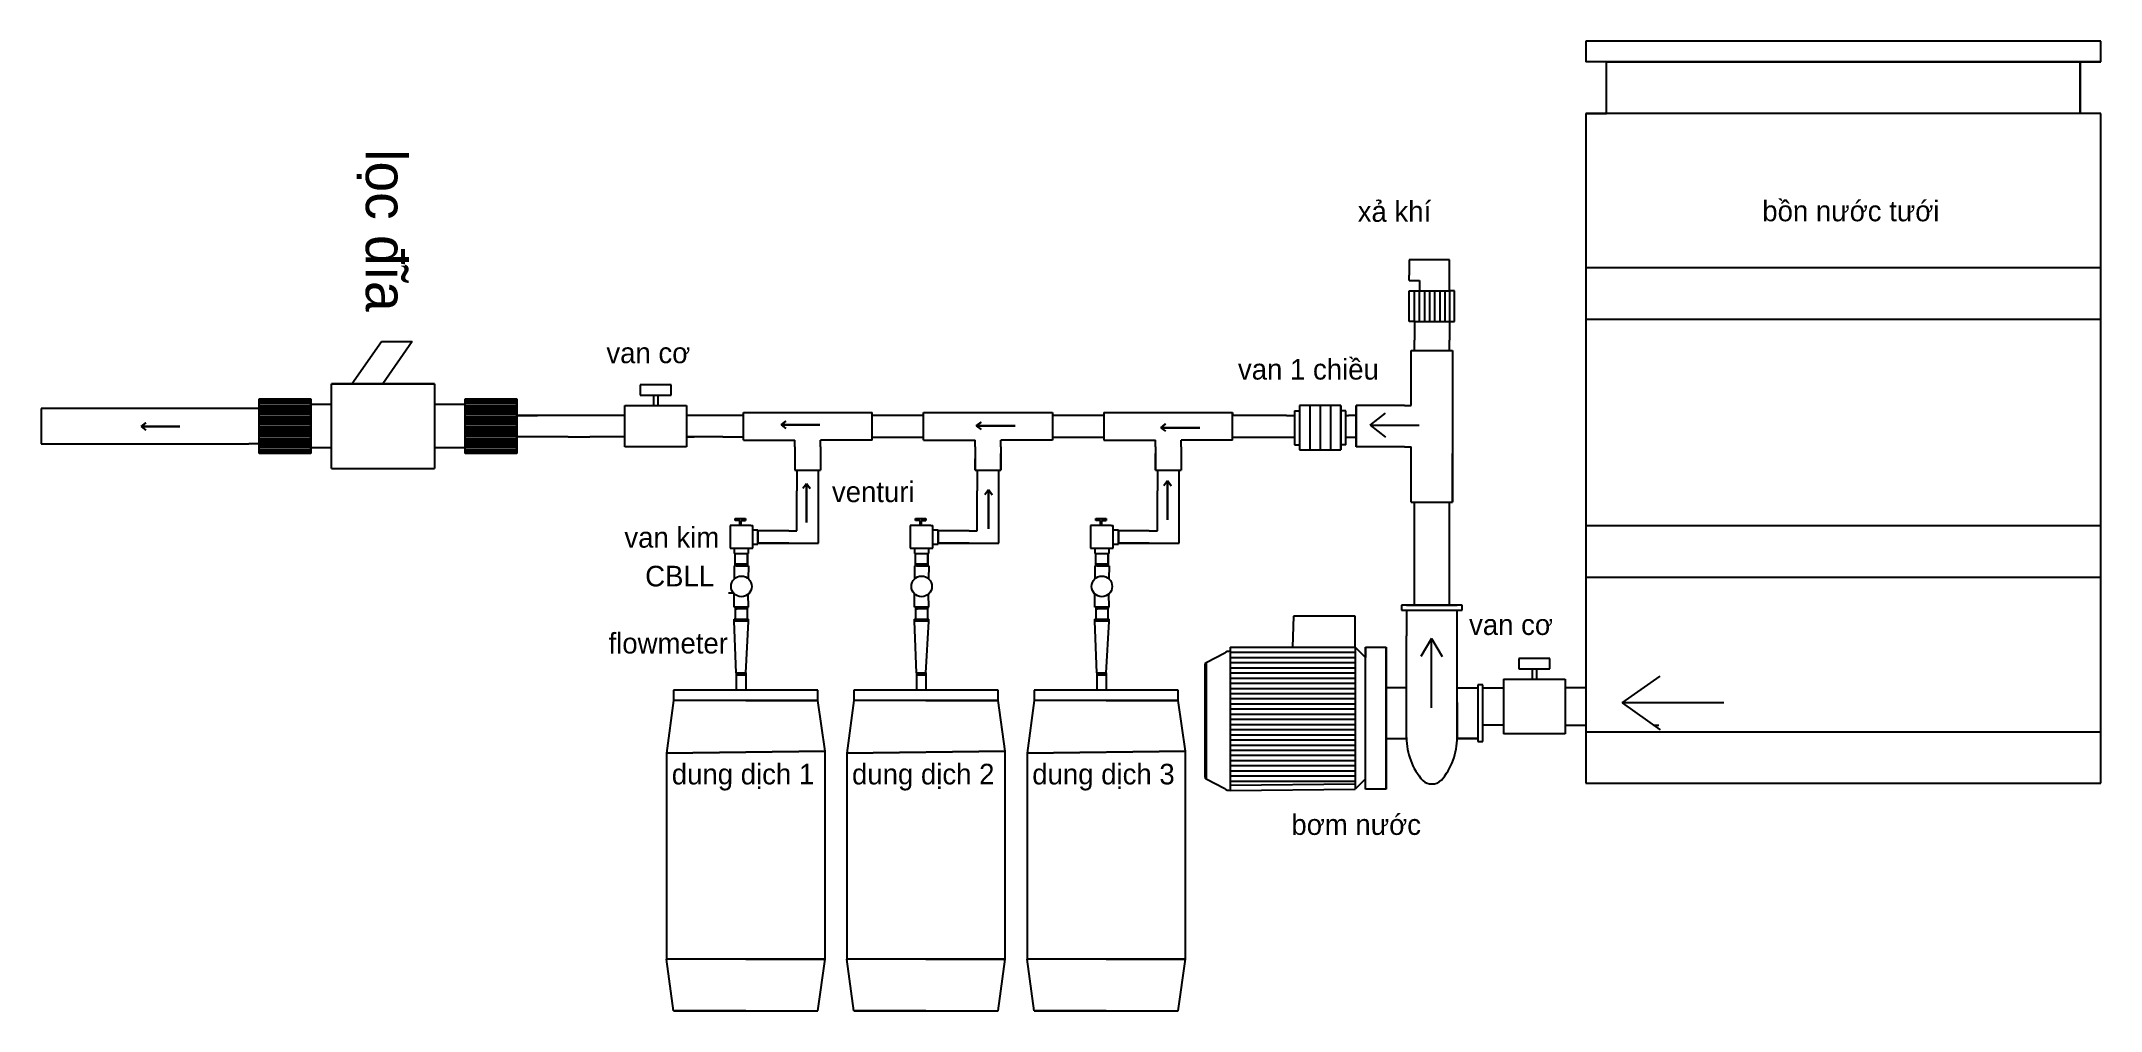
# Model space of a CAD drawing. Extents: x 12 to 212, y 16 to 110.
import ezdxf

# ---------------------------------------------------------------- set-up
doc = ezdxf.new("R2010")
doc.units = 0
doc.layers.add('Default', color=7, linetype='Continuous')

msp = doc.modelspace()

# ---------------------------------------------------------------- linework, layer by layer
at = {"layer": 'Default'}
for p, q in [((211.78, 109.64), (161.78, 109.64)), ((161.78, 109.64), (161.78, 107.64)), ((211.78, 107.64), (211.78, 109.64)), ((211.78, 107.64), (161.78, 107.64)), ((163.78, 102.64), (163.78, 107.64)), ((163.78, 107.64), (211.78, 107.64)), ((211.78, 107.64), (209.78, 107.64)), ((209.78, 107.64), (209.78, 102.64)), ((209.78, 102.64), (209.78, 107.64)), ((209.78, 107.64), (211.78, 107.64)), ((161.78, 102.64), (161.78, 37.64)), ((211.78, 102.64), (161.78, 102.64)), ((161.78, 102.64), (163.78, 102.64)), ((211.78, 37.64), (211.78, 102.64)), ((145.13, 88.43), (144.63, 88.43)), ((144.63, 88.43), (144.63, 86.93)), ((148.53, 88.43), (145.13, 88.43)), ((146.13, 88.43), (145.13, 88.43)), ((148.53, 85.43), (148.53, 88.43)), ((144.63, 86.43), (144.63, 86.93)), ((144.63, 86.43), (145.13, 86.43)), ((145.13, 86.43), (145.63, 86.43)), ((145.63, 86.43), (145.63, 85.43)), ((211.78, 87.64), (161.78, 87.64)), ((144.63, 82.43), (144.63, 85.43)), ((144.63, 85.43), (145.13, 85.43)), ((145.13, 85.43), (145.63, 85.43)), ((145.13, 82.43), (145.13, 85.43)), ((145.63, 82.43), (145.63, 85.43)), ((145.63, 85.43), (148.53, 85.43)), ((146.13, 82.43), (146.13, 85.43)), ((146.63, 82.43), (146.63, 85.43)), ((147.13, 82.43), (147.13, 85.43)), ((147.63, 82.43), (147.63, 85.43)), ((148.13, 82.43), (148.13, 85.43)), ((149.03, 85.43), (148.53, 85.43)), ((148.53, 85.43), (148.53, 82.43)), ((149.03, 82.43), (149.03, 85.43)), ((145.13, 82.43), (144.63, 82.43)), ((145.13, 82.43), (145.13, 80.63)), ((145.13, 82.43), (148.53, 82.43)), ((148.53, 82.43), (148.53, 80.63)), ((148.53, 82.43), (149.03, 82.43)), ((211.78, 82.64), (161.78, 82.64)), ((41.98, 76.39), (44.84, 80.49)), ((44.84, 80.49), (47.84, 80.49)), ((47.84, 80.49), (44.98, 76.39)), ((145.13, 79.63), (145.13, 80.63)), ((148.53, 79.63), (148.53, 80.63)), ((144.83, 74.93), (144.83, 79.63)), ((144.83, 79.63), (148.83, 79.63)), ((148.83, 79.63), (148.83, 74.93)), ((148.83, 79.63), (148.83, 64.93)), ((49.98, 76.39), (39.98, 76.39)), ((39.98, 74.39), (39.98, 76.39)), ((39.98, 76.39), (49.98, 76.39)), ((49.98, 76.39), (47.98, 76.39)), ((49.98, 76.39), (49.98, 70.19)), ((72.97, 76.29), (69.97, 76.29)), ((69.97, 76.29), (69.97, 75.29)), ((72.97, 75.29), (72.97, 76.29)), ((31.81, 73.99), (11.81, 73.99)), ((11.81, 73.99), (11.81, 70.59)), ((32.98, 73.99), (31.81, 73.99)), ((32.98, 69.64), (32.98, 74.94)), ((32.98, 74.94), (35.98, 74.94)), ((32.98, 74.94), (34.59, 74.94)), ((37.98, 74.74), (32.98, 74.74)), ((32.98, 69.82), (32.98, 74.74)), ((32.98, 74.74), (34.59, 74.74)), ((32.98, 74.54), (34.59, 74.54)), ((34.98, 74.44), (32.98, 74.44)), ((34.98, 74.24), (32.98, 74.24)), ((34.98, 74.04), (32.98, 74.04)), ((34.1, 74.94), (35.71, 74.94)), ((34.1, 74.74), (35.71, 74.74)), ((34.1, 74.54), (35.71, 74.54)), ((36.1, 74.44), (34.1, 74.44)), ((36.1, 74.24), (34.1, 74.24)), ((36.1, 74.04), (34.1, 74.04)), ((35.71, 74.94), (36.1, 74.94)), ((35.71, 74.94), (36.1, 74.94)), ((35.71, 74.74), (36.1, 74.74)), ((35.71, 74.54), (36.1, 74.54)), ((35.98, 74.94), (37.59, 74.94)), ((35.98, 74.74), (37.59, 74.74)), ((35.98, 74.54), (37.59, 74.54)), ((37.98, 74.44), (35.98, 74.44)), ((37.98, 74.24), (35.98, 74.24)), ((37.98, 74.04), (35.98, 74.04)), ((37.59, 74.94), (37.98, 74.94)), ((37.59, 74.94), (37.98, 74.94)), ((37.59, 74.74), (37.98, 74.74)), ((37.59, 74.54), (37.98, 74.54)), ((37.98, 74.94), (37.98, 69.84)), ((37.98, 70.19), (37.98, 74.74)), ((39.98, 74.39), (37.98, 74.39)), ((39.98, 70.19), (39.98, 74.39)), ((52.98, 74.39), (49.98, 74.39)), ((52.98, 69.64), (52.98, 74.94)), ((52.98, 74.94), (55.98, 74.94)), ((52.98, 74.94), (54.59, 74.94)), ((52.98, 74.74), (54.59, 74.74)), ((57.98, 74.73), (52.98, 74.73)), ((52.98, 74.54), (54.59, 74.54)), ((54.98, 74.44), (52.98, 74.44)), ((54.98, 74.24), (52.98, 74.24)), ((54.98, 74.04), (52.98, 74.04)), ((54.1, 74.94), (55.71, 74.94)), ((54.1, 74.74), (55.71, 74.74)), ((54.1, 74.54), (55.71, 74.54)), ((56.1, 74.44), (54.1, 74.44)), ((56.1, 74.24), (54.1, 74.24)), ((56.1, 74.04), (54.1, 74.04)), ((55.71, 74.94), (56.1, 74.94)), ((55.71, 74.94), (56.1, 74.94)), ((55.71, 74.74), (56.1, 74.74)), ((55.71, 74.54), (56.1, 74.54)), ((55.98, 74.94), (57.59, 74.94)), ((55.98, 74.74), (57.59, 74.74)), ((55.98, 74.54), (57.59, 74.54)), ((57.98, 74.44), (55.98, 74.44)), ((57.98, 74.24), (55.98, 74.24)), ((57.98, 74.04), (55.98, 74.04)), ((57.59, 74.94), (57.98, 74.94)), ((57.59, 74.94), (57.98, 74.94)), ((57.59, 74.74), (57.98, 74.74)), ((57.59, 74.54), (57.98, 74.54)), ((57.98, 74.94), (57.98, 69.84)), ((57.98, 69.64), (57.98, 74.94)), ((57.98, 74.94), (57.98, 72.29)), ((57.98, 74.94), (57.98, 72.29)), ((57.98, 74.74), (57.98, 69.84)), ((57.98, 74.74), (57.98, 69.84)), ((68.47, 70.29), (68.47, 74.29)), ((68.47, 74.09), (68.47, 74.29)), ((68.47, 74.29), (71.27, 74.29)), ((68.47, 74.29), (71.27, 74.29)), ((69.97, 75.29), (71.47, 75.29)), ((71.27, 75.29), (71.27, 74.29)), ((71.27, 74.29), (71.8, 74.29)), ((71.27, 74.29), (71.8, 74.29)), ((71.47, 75.29), (72.47, 75.29)), ((71.47, 75.29), (71.67, 75.29)), ((71.67, 75.29), (71.67, 74.29)), ((71.67, 74.29), (74.47, 74.29)), ((71.67, 74.29), (74.47, 74.29)), ((72.47, 75.29), (72.97, 75.29)), ((74.47, 74.29), (74.47, 70.29)), ((74.47, 74.29), (74.47, 74.09)), ((74.47, 74.29), (74.47, 74.09)), ((133.98, 74.28), (133.98, 69.98)), ((137.98, 74.28), (133.98, 74.28)), ((133.98, 74.28), (133.98, 69.98)), ((134.98, 74.28), (134.98, 69.98)), ((135.98, 74.28), (135.98, 69.98)), ((136.98, 74.28), (136.98, 69.98)), ((137.98, 69.98), (137.98, 74.28)), ((137.98, 69.98), (137.98, 74.28)), ((137.98, 74.28), (137.98, 69.98)), ((137.98, 69.98), (137.98, 74.28)), ((144.18, 74.28), (139.48, 74.28)), ((139.48, 74.28), (139.48, 70.28)), ((139.48, 70.28), (139.48, 74.28)), ((144.18, 74.28), (144.83, 74.28)), ((144.83, 74.28), (144.83, 74.93)), ((21.52, 72.26), (21.98, 72.62)), ((21.98, 72.62), (21.52, 72.26)), ((21.52, 72.26), (25.28, 72.26)), ((25.28, 72.26), (21.52, 72.26)), ((21.52, 72.26), (21.98, 71.91)), ((34.98, 73.84), (32.98, 73.84)), ((34.98, 73.64), (32.98, 73.64)), ((34.98, 73.44), (32.98, 73.44)), ((34.98, 73.24), (32.98, 73.24)), ((34.98, 73.04), (32.98, 73.04)), ((34.98, 72.84), (32.98, 72.84)), ((34.98, 72.64), (32.98, 72.64)), ((34.98, 72.44), (32.98, 72.44)), ((34.98, 72.24), (32.98, 72.24)), ((34.98, 72.04), (32.98, 72.04)), ((36.1, 73.84), (34.1, 73.84)), ((36.1, 73.64), (34.1, 73.64)), ((36.1, 73.44), (34.1, 73.44)), ((36.1, 73.24), (34.1, 73.24)), ((36.1, 73.04), (34.1, 73.04)), ((36.1, 72.84), (34.1, 72.84)), ((36.1, 72.64), (34.1, 72.64)), ((36.1, 72.44), (34.1, 72.44)), ((36.1, 72.24), (34.1, 72.24)), ((36.1, 72.04), (34.1, 72.04)), ((37.98, 73.84), (35.98, 73.84)), ((37.98, 73.64), (35.98, 73.64)), ((37.98, 73.44), (35.98, 73.44)), ((37.98, 73.24), (35.98, 73.24)), ((37.98, 73.04), (35.98, 73.04)), ((37.98, 72.84), (35.98, 72.84)), ((37.98, 72.64), (35.98, 72.64)), ((37.98, 72.44), (35.98, 72.44)), ((37.98, 72.24), (35.98, 72.24)), ((37.98, 72.04), (35.98, 72.04)), ((54.98, 73.84), (52.98, 73.84)), ((54.98, 73.64), (52.98, 73.64)), ((54.98, 73.44), (52.98, 73.44)), ((54.98, 73.24), (52.98, 73.24)), ((54.98, 73.04), (52.98, 73.04)), ((54.98, 72.84), (52.98, 72.84)), ((54.98, 72.64), (52.98, 72.64)), ((54.98, 72.44), (52.98, 72.44)), ((54.98, 72.24), (52.98, 72.24)), ((54.98, 72.04), (52.98, 72.04)), ((56.1, 73.84), (54.1, 73.84)), ((56.1, 73.64), (54.1, 73.64)), ((56.1, 73.44), (54.1, 73.44)), ((56.1, 73.24), (54.1, 73.24)), ((56.1, 73.04), (54.1, 73.04)), ((56.1, 72.84), (54.1, 72.84)), ((56.1, 72.64), (54.1, 72.64)), ((56.1, 72.44), (54.1, 72.44)), ((56.1, 72.24), (54.1, 72.24)), ((56.1, 72.04), (54.1, 72.04)), ((57.98, 73.84), (55.98, 73.84)), ((57.98, 73.64), (55.98, 73.64)), ((57.98, 73.44), (55.98, 73.44)), ((57.98, 73.24), (55.98, 73.24)), ((57.98, 73.04), (55.98, 73.04)), ((57.98, 72.84), (55.98, 72.84)), ((57.98, 72.64), (55.98, 72.64)), ((57.98, 72.44), (55.98, 72.44)), ((57.98, 72.24), (55.98, 72.24)), ((57.98, 72.04), (55.98, 72.04)), ((62.98, 73.34), (57.98, 73.34)), ((57.98, 71.24), (57.98, 73.34)), ((57.98, 73.34), (59.98, 73.34)), ((62.98, 73.34), (57.98, 73.34)), ((62.98, 73.34), (57.98, 73.34)), ((57.98, 73.34), (57.98, 71.24)), ((68.47, 73.34), (62.98, 73.34)), ((77.98, 73.34), (74.47, 73.34)), ((75.22, 73.34), (74.47, 73.34)), ((79.98, 73.34), (77.98, 73.34)), ((79.98, 70.93), (79.98, 73.63)), ((79.98, 73.63), (92.48, 73.63)), ((83.65, 72.42), (84.12, 72.78)), ((84.12, 72.78), (83.65, 72.42)), ((83.65, 72.42), (87.42, 72.42)), ((87.42, 72.42), (83.65, 72.42)), ((83.65, 72.42), (84.12, 72.07)), ((92.48, 70.93), (92.48, 73.63)), ((97.48, 73.33), (92.48, 73.33)), ((97.48, 70.93), (97.48, 73.63)), ((97.48, 73.63), (109.98, 73.63)), ((102.59, 72.33), (103.06, 72.69)), ((103.06, 72.69), (102.59, 72.33)), ((102.59, 72.33), (106.36, 72.33)), ((106.36, 72.33), (102.59, 72.33)), ((102.59, 72.33), (103.06, 71.98)), ((109.98, 73.63), (109.98, 70.93)), ((114.98, 73.33), (109.98, 73.33)), ((114.98, 73.63), (114.98, 70.93)), ((114.98, 73.63), (127.48, 73.63)), ((120.52, 72.14), (120.98, 72.5)), ((120.98, 72.5), (120.52, 72.14)), ((120.52, 72.14), (124.29, 72.14)), ((124.29, 72.14), (120.52, 72.14)), ((120.52, 72.14), (120.98, 71.79)), ((127.48, 70.93), (127.48, 73.63)), ((127.48, 73.63), (127.48, 73.33)), ((127.48, 73.33), (127.48, 73.63)), ((132.73, 73.33), (127.48, 73.33)), ((132.73, 73.33), (133.48, 73.33)), ((133.48, 73.78), (133.48, 70.48)), ((133.48, 73.78), (133.98, 73.78)), ((138.48, 73.78), (137.98, 73.78)), ((138.48, 70.48), (138.48, 73.78)), ((138.48, 70.48), (138.48, 73.78)), ((138.48, 73.33), (138.73, 73.33)), ((139.48, 73.33), (138.73, 73.33)), ((140.84, 72.38), (142.33, 73.56)), ((140.84, 72.38), (145.61, 72.38)), ((140.84, 72.38), (143.22, 72.38)), ((140.84, 72.38), (142.33, 71.21)), ((11.81, 70.59), (31.23, 70.59)), ((31.23, 70.59), (31.98, 70.59)), ((32.98, 70.59), (31.98, 70.59)), ((34.98, 71.84), (32.98, 71.84)), ((34.98, 71.64), (32.98, 71.64)), ((34.98, 71.44), (32.98, 71.44)), ((34.98, 71.24), (32.98, 71.24)), ((34.98, 71.04), (32.98, 71.04)), ((34.98, 70.84), (32.98, 70.84)), ((34.98, 70.64), (32.98, 70.64)), ((34.98, 70.44), (32.98, 70.44)), ((34.98, 70.24), (32.98, 70.24)), ((34.98, 70.04), (32.98, 70.04)), ((36.1, 71.84), (34.1, 71.84)), ((36.1, 71.64), (34.1, 71.64)), ((36.1, 71.44), (34.1, 71.44)), ((36.1, 71.24), (34.1, 71.24)), ((36.1, 71.04), (34.1, 71.04)), ((36.1, 70.84), (34.1, 70.84)), ((36.1, 70.64), (34.1, 70.64)), ((36.1, 70.44), (34.1, 70.44)), ((36.1, 70.24), (34.1, 70.24)), ((36.1, 70.04), (34.1, 70.04)), ((37.98, 71.84), (35.98, 71.84)), ((37.98, 71.64), (35.98, 71.64)), ((37.98, 71.44), (35.98, 71.44)), ((37.98, 71.24), (35.98, 71.24)), ((37.98, 71.04), (35.98, 71.04)), ((37.98, 70.84), (35.98, 70.84)), ((37.98, 70.64), (35.98, 70.64)), ((37.98, 70.44), (35.98, 70.44)), ((37.98, 70.24), (35.98, 70.24)), ((37.98, 70.04), (35.98, 70.04)), ((39.98, 70.19), (37.98, 70.19)), ((37.98, 69.82), (37.98, 70.19)), ((39.98, 68.19), (39.98, 70.19)), ((52.98, 70.19), (49.98, 70.19)), ((52.98, 70.19), (49.98, 70.19)), ((49.98, 70.19), (49.98, 68.19)), ((54.98, 71.84), (52.98, 71.84)), ((54.98, 71.64), (52.98, 71.64)), ((54.98, 71.44), (52.98, 71.44)), ((54.98, 71.24), (52.98, 71.24)), ((54.98, 71.04), (52.98, 71.04)), ((54.98, 70.84), (52.98, 70.84)), ((54.98, 70.64), (52.98, 70.64)), ((54.98, 70.44), (52.98, 70.44)), ((54.98, 70.24), (52.98, 70.24)), ((54.98, 70.04), (52.98, 70.04)), ((56.1, 71.84), (54.1, 71.84)), ((56.1, 71.64), (54.1, 71.64)), ((56.1, 71.44), (54.1, 71.44)), ((56.1, 71.24), (54.1, 71.24)), ((56.1, 71.04), (54.1, 71.04)), ((56.1, 70.84), (54.1, 70.84)), ((56.1, 70.64), (54.1, 70.64)), ((56.1, 70.44), (54.1, 70.44)), ((56.1, 70.24), (54.1, 70.24)), ((56.1, 70.04), (54.1, 70.04)), ((57.98, 71.84), (55.98, 71.84)), ((57.98, 71.64), (55.98, 71.64)), ((57.98, 71.44), (55.98, 71.44)), ((57.98, 71.24), (55.98, 71.24)), ((57.98, 71.04), (55.98, 71.04)), ((57.98, 70.84), (55.98, 70.84)), ((57.98, 70.64), (55.98, 70.64)), ((57.98, 70.44), (55.98, 70.44)), ((57.98, 70.24), (55.98, 70.24)), ((57.98, 70.04), (55.98, 70.04)), ((62.98, 71.24), (57.98, 71.24)), ((59.98, 71.24), (57.98, 71.24)), ((62.98, 71.24), (65.08, 71.24)), ((68.47, 71.24), (65.08, 71.24)), ((74.47, 70.29), (68.47, 70.29)), ((77.98, 71.24), (74.47, 71.24)), ((74.47, 71.24), (75.22, 71.24)), ((77.98, 71.24), (79.98, 71.24)), ((79.98, 70.93), (84.98, 70.93)), ((84.98, 70.28), (84.98, 70.93)), ((84.98, 70.28), (84.98, 68.03)), ((92.48, 70.93), (87.48, 70.93)), ((87.48, 70.28), (87.48, 70.93)), ((87.48, 70.28), (87.48, 68.03)), ((92.48, 71.23), (97.48, 71.23)), ((97.48, 70.93), (102.48, 70.93)), ((102.48, 70.28), (102.48, 70.93)), ((102.48, 70.28), (102.48, 68.03)), ((109.98, 70.93), (104.98, 70.93)), ((104.98, 70.28), (104.98, 70.93)), ((104.98, 70.28), (104.98, 68.03)), ((109.98, 71.23), (114.98, 71.23)), ((114.98, 70.93), (119.98, 70.93)), ((119.98, 70.28), (119.98, 70.93)), ((119.98, 70.28), (119.98, 68.03)), ((127.48, 70.93), (122.48, 70.93)), ((122.48, 70.28), (122.48, 70.93)), ((122.48, 70.28), (122.48, 68.03)), ((127.48, 71.23), (132.73, 71.23)), ((132.73, 71.23), (133.48, 71.23)), ((133.48, 70.48), (133.98, 70.48)), ((138.48, 70.48), (137.98, 70.48)), ((138.48, 71.23), (139.1, 71.23)), ((138.48, 70.48), (138.48, 71.23)), ((138.48, 71.23), (139.48, 71.23)), ((138.73, 71.23), (139.48, 71.23)), ((144.18, 70.28), (139.48, 70.28)), ((144.18, 70.28), (144.83, 70.28)), ((144.83, 69.63), (144.83, 70.28)), ((37.98, 69.84), (32.98, 69.84)), ((35.98, 69.84), (32.98, 69.84)), ((34.98, 69.84), (32.98, 69.84)), ((32.98, 69.64), (32.98, 69.84)), ((37.98, 69.82), (32.98, 69.82)), ((35.98, 69.64), (32.98, 69.64)), ((34.98, 69.64), (32.98, 69.64)), ((36.1, 69.84), (34.1, 69.84)), ((36.1, 69.64), (34.1, 69.64)), ((37.98, 69.84), (35.98, 69.84)), ((37.98, 69.64), (35.98, 69.64)), ((37.98, 69.84), (37.98, 69.64)), ((39.98, 68.19), (49.98, 68.19)), ((55.98, 69.84), (52.98, 69.84)), ((54.98, 69.84), (52.98, 69.84)), ((52.98, 69.83), (57.98, 69.83)), ((55.98, 69.64), (52.98, 69.64)), ((54.98, 69.64), (52.98, 69.64)), ((56.1, 69.84), (54.1, 69.84)), ((56.1, 69.64), (54.1, 69.64)), ((57.98, 69.84), (55.98, 69.84)), ((57.98, 69.64), (55.98, 69.64)), ((57.98, 69.84), (57.98, 69.64)), ((84.98, 68.03), (87.48, 68.03)), ((84.98, 68.03), (85.18, 68.03)), ((85.18, 68.03), (85.18, 66.03)), ((87.28, 66.03), (87.28, 68.03)), ((87.48, 69.63), (87.48, 68.03)), ((102.48, 69.63), (102.48, 68.03)), ((102.48, 68.03), (102.48, 69.13)), ((102.48, 68.03), (104.98, 68.03)), ((102.48, 68.03), (104.98, 68.03)), ((102.48, 68.03), (102.68, 68.03)), ((102.68, 68.03), (102.68, 66.03)), ((104.78, 66.03), (104.78, 68.03)), ((104.98, 68.03), (104.98, 69.63)), ((104.98, 69.13), (104.98, 68.03)), ((119.98, 68.03), (119.98, 69.63)), ((119.98, 68.03), (119.98, 69.13)), ((119.98, 68.03), (122.48, 68.03)), ((119.98, 68.03), (122.48, 68.03)), ((119.98, 68.03), (120.18, 68.03)), ((120.18, 68.03), (120.18, 66.03)), ((122.28, 66.03), (122.28, 68.03)), ((122.48, 69.63), (122.48, 68.03)), ((122.48, 69.13), (122.48, 68.03)), ((133.98, 69.98), (137.98, 69.98)), ((144.83, 64.93), (144.83, 69.63)), ((148.83, 64.93), (148.83, 69.63)), ((85.18, 62.14), (85.18, 66.03)), ((86.1, 66.7), (85.75, 66.23)), ((86.1, 66.7), (86.1, 62.93)), ((86.1, 62.93), (86.1, 66.7)), ((86.1, 66.7), (86.46, 66.23)), ((86.46, 66.23), (86.1, 66.7)), ((87.28, 60.94), (87.28, 66.03)), ((102.68, 62.14), (102.68, 66.03)), ((103.78, 66.11), (103.43, 65.64)), ((103.78, 66.11), (103.78, 62.34)), ((103.78, 62.34), (103.78, 66.11)), ((103.78, 66.11), (104.14, 65.64)), ((104.14, 65.64), (103.78, 66.11)), ((104.78, 60.94), (104.78, 66.03)), ((120.18, 62.14), (120.18, 66.03)), ((121.16, 66.97), (120.81, 66.5)), ((121.16, 66.97), (121.16, 63.2)), ((121.16, 63.2), (121.16, 66.97)), ((121.16, 66.97), (121.52, 66.5)), ((121.52, 66.5), (121.16, 66.97)), ((122.28, 60.94), (122.28, 66.03)), ((144.83, 64.93), (148.83, 64.93)), ((145.13, 54.93), (145.13, 64.93)), ((148.53, 54.93), (148.53, 64.93)), ((80.69, 62.64), (78.69, 62.64)), ((78.69, 62.64), (78.69, 60.44)), ((79.19, 63.14), (79.19, 63.34)), ((79.19, 63.34), (80.19, 63.34)), ((79.64, 63.14), (79.19, 63.14)), ((79.64, 62.64), (79.64, 63.14)), ((79.69, 62.64), (79.64, 62.64)), ((79.74, 62.64), (79.69, 62.64)), ((79.74, 63.14), (80.19, 63.14)), ((80.19, 63.14), (79.74, 63.14)), ((79.74, 63.14), (79.74, 62.64)), ((80.19, 63.34), (80.19, 63.14)), ((80.69, 62.64), (80.89, 62.64)), ((80.89, 62.14), (80.89, 62.64)), ((80.89, 62.24), (81.39, 62.24)), ((80.89, 60.44), (80.89, 62.14)), ((81.39, 62.24), (81.39, 60.84)), ((81.39, 60.94), (81.39, 62.14)), ((81.39, 62.14), (81.39, 62.04)), ((84.39, 62.14), (81.39, 62.14)), ((81.39, 60.94), (81.39, 62.14)), ((84.39, 62.14), (85.18, 62.14)), ((98.19, 62.64), (96.19, 62.64)), ((96.19, 62.64), (96.19, 60.44)), ((96.69, 63.14), (96.69, 63.34)), ((96.69, 63.34), (97.69, 63.34)), ((97.14, 63.14), (96.69, 63.14)), ((97.14, 62.64), (97.14, 63.14)), ((97.19, 62.64), (97.14, 62.64)), ((97.24, 62.64), (97.19, 62.64)), ((97.24, 63.14), (97.69, 63.14)), ((97.69, 63.14), (97.24, 63.14)), ((97.24, 63.14), (97.24, 62.64)), ((97.69, 63.34), (97.69, 63.14)), ((98.19, 62.64), (98.39, 62.64)), ((98.39, 62.14), (98.39, 62.64)), ((98.39, 62.24), (98.89, 62.24)), ((98.39, 60.44), (98.39, 62.14)), ((98.89, 62.24), (98.89, 60.84)), ((98.89, 60.94), (98.89, 62.14)), ((98.89, 62.14), (98.89, 62.04)), ((101.89, 62.14), (98.89, 62.14)), ((98.89, 60.94), (98.89, 62.14)), ((101.89, 62.14), (102.68, 62.14)), ((115.69, 62.64), (113.69, 62.64)), ((113.69, 62.64), (113.69, 60.44)), ((114.19, 63.14), (114.19, 63.34)), ((114.19, 63.34), (115.19, 63.34)), ((114.64, 63.14), (114.19, 63.14)), ((114.64, 62.64), (114.64, 63.14)), ((114.69, 62.64), (114.64, 62.64)), ((114.74, 62.64), (114.69, 62.64)), ((114.74, 63.14), (115.19, 63.14)), ((115.19, 63.14), (114.74, 63.14)), ((114.74, 63.14), (114.74, 62.64)), ((115.19, 63.34), (115.19, 63.14)), ((115.69, 62.64), (115.89, 62.64)), ((115.89, 62.14), (115.89, 62.64)), ((115.89, 62.24), (116.39, 62.24)), ((115.89, 60.44), (115.89, 62.14)), ((116.39, 62.24), (116.39, 60.84)), ((116.39, 60.94), (116.39, 62.14)), ((116.39, 62.14), (116.39, 62.04)), ((119.39, 62.14), (116.39, 62.14)), ((116.39, 60.94), (116.39, 62.14)), ((119.39, 62.14), (120.18, 62.14)), ((161.78, 62.64), (211.78, 62.64)), ((78.69, 60.44), (80.69, 60.44)), ((78.69, 60.44), (79.19, 60.44)), ((79.09, 60.44), (79.09, 59.94)), ((80.49, 59.94), (80.49, 60.44)), ((80.69, 60.44), (80.89, 60.44)), ((80.89, 60.84), (81.39, 60.84)), ((81.39, 60.94), (84.39, 60.94)), ((84.39, 60.94), (81.39, 60.94)), ((84.39, 60.94), (87.28, 60.94)), ((96.19, 60.44), (98.19, 60.44)), ((96.19, 60.44), (96.69, 60.44)), ((96.59, 60.44), (96.59, 59.94)), ((97.99, 59.94), (97.99, 60.44)), ((98.19, 60.44), (98.39, 60.44)), ((98.39, 60.84), (98.89, 60.84)), ((98.89, 60.94), (101.89, 60.94)), ((101.89, 60.94), (98.89, 60.94)), ((101.89, 60.94), (104.78, 60.94)), ((113.69, 60.44), (115.69, 60.44)), ((113.69, 60.44), (114.19, 60.44)), ((114.09, 60.44), (114.09, 59.94)), ((115.49, 59.94), (115.49, 60.44)), ((115.69, 60.44), (115.89, 60.44)), ((115.89, 60.84), (116.39, 60.84)), ((116.39, 60.94), (119.39, 60.94)), ((119.39, 60.94), (116.39, 60.94)), ((119.39, 60.94), (122.28, 60.94)), ((79.09, 59.94), (80.49, 59.94)), ((79.59, 58.74), (79.09, 58.74)), ((79.09, 58.74), (79.1, 57.46)), ((79.19, 58.94), (79.19, 59.94)), ((79.19, 59.94), (80.39, 59.94)), ((79.19, 58.74), (79.19, 58.94)), ((80.39, 58.91), (79.19, 58.91)), ((79.79, 58.74), (79.29, 58.74)), ((79.29, 58.74), (79.99, 58.74)), ((79.39, 58.73), (79.39, 58.74)), ((79.79, 58.74), (79.59, 58.74)), ((80.46, 58.74), (79.59, 58.74)), ((79.79, 58.74), (79.99, 58.74)), ((79.79, 58.74), (79.99, 58.74)), ((79.99, 58.74), (80.49, 58.74)), ((80.19, 58.91), (80.39, 58.91)), ((80.19, 58.73), (80.19, 58.74)), ((80.39, 59.94), (80.39, 58.91)), ((80.39, 58.91), (80.39, 59.94)), ((80.39, 58.91), (80.39, 58.74)), ((80.49, 58.74), (80.46, 57.48)), ((96.59, 59.94), (97.99, 59.94)), ((97.09, 58.74), (96.59, 58.74)), ((96.59, 58.74), (96.6, 57.46)), ((96.69, 58.94), (96.69, 59.94)), ((96.69, 59.94), (97.89, 59.94)), ((96.69, 58.74), (96.69, 58.94)), ((97.89, 58.91), (96.69, 58.91)), ((97.29, 58.74), (96.79, 58.74)), ((96.79, 58.74), (97.49, 58.74)), ((96.89, 58.73), (96.89, 58.74)), ((97.29, 58.74), (97.09, 58.74)), ((97.96, 58.74), (97.09, 58.74)), ((97.29, 58.74), (97.49, 58.74)), ((97.29, 58.74), (97.49, 58.74)), ((97.49, 58.74), (97.99, 58.74)), ((97.69, 58.91), (97.89, 58.91)), ((97.69, 58.73), (97.69, 58.74)), ((97.89, 59.94), (97.89, 58.91)), ((97.89, 58.91), (97.89, 59.94)), ((97.89, 58.91), (97.89, 58.74)), ((97.99, 58.74), (97.96, 57.48)), ((114.09, 59.94), (115.49, 59.94)), ((114.59, 58.74), (114.09, 58.74)), ((114.09, 58.74), (114.1, 57.46)), ((114.19, 58.94), (114.19, 59.94)), ((114.19, 59.94), (115.39, 59.94)), ((114.19, 58.74), (114.19, 58.94)), ((115.39, 58.91), (114.19, 58.91)), ((114.79, 58.74), (114.29, 58.74)), ((114.29, 58.74), (114.99, 58.74)), ((114.39, 58.73), (114.39, 58.74)), ((114.79, 58.74), (114.59, 58.74)), ((115.46, 58.74), (114.59, 58.74)), ((114.79, 58.74), (114.99, 58.74)), ((114.79, 58.74), (114.99, 58.74)), ((114.99, 58.74), (115.49, 58.74)), ((115.19, 58.91), (115.39, 58.91)), ((115.19, 58.73), (115.19, 58.74)), ((115.39, 59.94), (115.39, 58.91)), ((115.39, 58.91), (115.39, 59.94)), ((115.39, 58.91), (115.39, 58.74)), ((115.49, 58.74), (115.46, 57.48)), ((78.53, 56.13), (78.99, 56.13)), ((79.09, 54.74), (79.1, 56.01)), ((80.49, 54.74), (80.46, 55.99)), ((96.59, 54.74), (96.6, 56.01)), ((97.99, 54.74), (97.96, 55.99)), ((114.09, 54.74), (114.1, 56.01)), ((115.49, 54.74), (115.46, 55.99)), ((161.78, 57.64), (211.78, 57.64)), ((79.59, 54.74), (79.09, 54.74)), ((79.19, 54.74), (79.19, 54.56)), ((80.39, 54.56), (79.19, 54.56)), ((79.19, 54.56), (79.38, 54.56)), ((80.39, 54.56), (79.19, 54.56)), ((80.39, 54.56), (79.19, 54.56)), ((80.39, 54.56), (79.19, 54.56)), ((79.19, 54.56), (79.19, 53.56)), ((79.79, 54.74), (79.29, 54.74)), ((79.29, 54.74), (79.99, 54.74)), ((79.38, 54.56), (79.38, 54.56)), ((79.79, 54.74), (79.59, 54.74)), ((80.46, 54.74), (79.59, 54.74)), ((79.79, 54.74), (79.99, 54.74)), ((79.79, 54.74), (79.99, 54.74)), ((79.99, 54.74), (80.49, 54.74)), ((80.19, 54.74), (80.19, 54.74)), ((80.39, 54.56), (80.39, 54.74)), ((80.39, 53.56), (80.39, 54.56)), ((97.09, 54.74), (96.59, 54.74)), ((96.69, 54.74), (96.69, 54.56)), ((97.89, 54.56), (96.69, 54.56)), ((96.69, 54.56), (96.88, 54.56)), ((97.89, 54.56), (96.69, 54.56)), ((97.89, 54.56), (96.69, 54.56)), ((97.89, 54.56), (96.69, 54.56)), ((96.69, 54.56), (96.69, 53.56)), ((97.29, 54.74), (96.79, 54.74)), ((96.79, 54.74), (97.49, 54.74)), ((96.88, 54.56), (96.88, 54.56)), ((97.29, 54.74), (97.09, 54.74)), ((97.96, 54.74), (97.09, 54.74)), ((97.29, 54.74), (97.49, 54.74)), ((97.29, 54.74), (97.49, 54.74)), ((97.49, 54.74), (97.99, 54.74)), ((97.69, 54.74), (97.69, 54.74)), ((97.89, 54.56), (97.89, 54.74)), ((97.89, 53.56), (97.89, 54.56)), ((114.59, 54.74), (114.09, 54.74)), ((114.19, 54.74), (114.19, 54.56)), ((115.39, 54.56), (114.19, 54.56)), ((114.19, 54.56), (114.38, 54.56)), ((115.39, 54.56), (114.19, 54.56)), ((115.39, 54.56), (114.19, 54.56)), ((115.39, 54.56), (114.19, 54.56)), ((114.19, 54.56), (114.19, 53.56)), ((114.79, 54.74), (114.29, 54.74)), ((114.29, 54.74), (114.99, 54.74)), ((114.38, 54.56), (114.38, 54.56)), ((114.79, 54.74), (114.59, 54.74)), ((115.46, 54.74), (114.59, 54.74)), ((114.79, 54.74), (114.99, 54.74)), ((114.79, 54.74), (114.99, 54.74)), ((114.99, 54.74), (115.49, 54.74)), ((115.19, 54.74), (115.19, 54.74)), ((115.39, 54.56), (115.39, 54.74)), ((115.39, 53.56), (115.39, 54.56)), ((144.38, 54.93), (143.88, 54.93)), ((143.88, 54.93), (143.88, 54.43)), ((143.88, 54.43), (144.38, 54.43)), ((149.78, 54.93), (144.38, 54.93)), ((144.38, 54.93), (149.28, 54.93)), ((144.38, 54.93), (145.13, 54.93)), ((144.38, 54.43), (144.38, 51.95)), ((144.38, 54.43), (149.28, 54.43)), ((149.28, 54.93), (148.53, 54.93)), ((149.78, 54.93), (149.28, 54.93)), ((149.28, 45.49), (149.28, 54.43)), ((149.28, 54.43), (149.78, 54.43)), ((149.78, 54.43), (149.78, 54.93)), ((79.29, 53.56), (79.09, 53.56)), ((79.09, 53.56), (80.29, 53.56)), ((79.09, 53.36), (79.09, 53.56)), ((80.49, 53.51), (79.09, 53.51)), ((80.49, 53.46), (79.09, 53.46)), ((80.49, 53.41), (79.09, 53.41)), ((80.49, 53.36), (79.09, 53.36)), ((79.29, 48.36), (79.09, 53.36)), ((80.21, 48.36), (80.49, 53.35)), ((80.29, 53.56), (80.49, 53.56)), ((80.49, 53.36), (80.49, 53.56)), ((80.49, 53.36), (80.49, 53.56)), ((80.49, 53.35), (80.49, 53.36)), ((96.79, 53.56), (96.59, 53.56)), ((96.59, 53.56), (97.79, 53.56)), ((96.59, 53.36), (96.59, 53.56)), ((97.99, 53.51), (96.59, 53.51)), ((97.99, 53.46), (96.59, 53.46)), ((97.99, 53.41), (96.59, 53.41)), ((97.99, 53.36), (96.59, 53.36)), ((96.79, 48.36), (96.59, 53.36)), ((97.71, 48.36), (97.99, 53.35)), ((97.79, 53.56), (97.99, 53.56)), ((97.99, 53.36), (97.99, 53.56)), ((97.99, 53.36), (97.99, 53.56)), ((97.99, 53.35), (97.99, 53.36)), ((114.29, 53.56), (114.09, 53.56)), ((114.09, 53.56), (115.29, 53.56)), ((114.09, 53.36), (114.09, 53.56)), ((115.49, 53.51), (114.09, 53.51)), ((115.49, 53.46), (114.09, 53.46)), ((115.49, 53.41), (114.09, 53.41)), ((115.49, 53.36), (114.09, 53.36)), ((114.29, 48.36), (114.09, 53.36)), ((115.21, 48.36), (115.49, 53.35)), ((115.29, 53.56), (115.49, 53.56)), ((115.49, 53.36), (115.49, 53.56)), ((115.49, 53.36), (115.49, 53.56)), ((115.49, 53.35), (115.49, 53.36)), ((133.38, 53.85), (133.3, 50.85)), ((139.38, 53.85), (133.38, 53.85)), ((139.38, 50.85), (139.38, 53.85)), ((124.92, 49.36), (126.72, 50.31)), ((127.23, 50.85), (127.23, 50.45)), ((127.23, 50.85), (139.38, 50.85)), ((127.23, 50.45), (127.23, 36.95)), ((127.23, 50.35), (139.38, 50.35)), ((140.38, 49.85), (139.38, 50.85)), ((139.38, 50.85), (139.38, 37.08)), ((140.38, 37.08), (140.38, 50.85)), ((140.38, 50.85), (140.38, 49.85)), ((140.38, 50.85), (142.38, 50.85)), ((142.38, 37.08), (142.38, 50.85)), ((142.38, 50.85), (142.38, 37.08)), ((144.38, 46.08), (144.38, 51.95)), ((146.8, 51.69), (145.76, 49.95)), ((146.8, 44.97), (146.8, 51.69)), ((146.8, 51.69), (147.83, 49.95)), ((79.29, 48.36), (80.21, 48.36)), ((79.29, 48.36), (79.29, 48.16)), ((79.29, 48.31), (80.21, 48.31)), ((79.29, 48.26), (80.21, 48.26)), ((79.29, 48.21), (80.21, 48.21)), ((79.29, 48.16), (80.21, 48.16)), ((79.29, 48.16), (79.29, 47.16)), ((80.21, 48.36), (80.21, 46.66)), ((80.21, 48.36), (80.21, 48.16)), ((96.79, 48.36), (97.71, 48.36)), ((96.79, 48.36), (96.79, 48.16)), ((96.79, 48.31), (97.71, 48.31)), ((96.79, 48.26), (97.71, 48.26)), ((96.79, 48.21), (97.71, 48.21)), ((96.79, 48.16), (97.71, 48.16)), ((96.79, 48.16), (96.79, 47.16)), ((97.71, 48.36), (97.71, 46.66)), ((97.71, 48.36), (97.71, 48.16)), ((114.29, 48.36), (115.21, 48.36)), ((114.29, 48.36), (114.29, 48.16)), ((114.29, 48.31), (115.21, 48.31)), ((114.29, 48.26), (115.21, 48.26)), ((114.29, 48.21), (115.21, 48.21)), ((114.29, 48.16), (115.21, 48.16)), ((114.29, 48.16), (114.29, 47.16)), ((115.21, 48.36), (115.21, 46.66)), ((115.21, 48.36), (115.21, 48.16)), ((124.81, 48.66), (124.81, 49.18)), ((124.81, 38.23), (124.81, 48.66)), ((124.92, 49.36), (124.92, 48.82)), ((124.92, 49.36), (124.92, 48.82)), ((124.92, 48.82), (124.92, 38.04)), ((127.23, 49.85), (139.38, 49.85)), ((127.23, 49.35), (139.38, 49.35)), ((127.23, 48.85), (139.38, 48.85)), ((127.23, 48.35), (139.38, 48.35)), ((158.28, 49.74), (155.28, 49.74)), ((155.28, 49.74), (155.28, 48.74)), ((155.28, 48.74), (156.78, 48.74)), ((156.58, 48.74), (156.58, 47.74)), ((156.78, 48.74), (157.78, 48.74)), ((156.78, 48.74), (156.98, 48.74)), ((156.98, 48.74), (156.98, 47.74)), ((157.78, 48.74), (158.28, 48.74)), ((158.28, 48.74), (158.28, 49.74)), ((165.31, 45.43), (169, 48.03)), ((87.21, 46.66), (73.21, 46.66)), ((73.21, 46.66), (73.21, 45.66)), ((79.29, 47.66), (79.29, 46.66)), ((87.21, 45.66), (87.21, 46.66)), ((104.71, 46.66), (90.71, 46.66)), ((90.71, 46.66), (90.71, 45.66)), ((96.79, 47.66), (96.79, 46.66)), ((104.71, 45.66), (104.71, 46.66)), ((122.21, 46.66), (108.21, 46.66)), ((108.21, 46.66), (108.21, 45.66)), ((114.29, 47.66), (114.29, 46.66)), ((122.21, 45.66), (122.21, 46.66)), ((127.23, 47.85), (139.38, 47.85)), ((127.23, 47.35), (139.38, 47.35)), ((127.23, 46.85), (139.38, 46.85)), ((127.23, 46.35), (139.38, 46.35)), ((144.38, 46.89), (142.38, 46.89)), ((144.38, 42.08), (144.38, 46.08)), ((149.28, 41.99), (149.28, 46.89)), ((149.28, 46.89), (151.28, 46.89)), ((151.78, 47.19), (151.28, 47.19)), ((151.28, 47.19), (151.28, 46.89)), ((151.28, 46.89), (151.28, 41.99)), ((151.78, 46.89), (151.78, 47.19)), ((151.78, 41.69), (151.78, 46.89)), ((151.78, 46.89), (153.78, 46.89)), ((153.78, 47.74), (156.58, 47.74)), ((153.78, 47.74), (153.78, 47.54)), ((153.78, 47.54), (153.78, 42.64)), ((156.58, 47.74), (157.11, 47.74)), ((156.98, 47.74), (159.78, 47.74)), ((159.78, 47.74), (159.78, 47.54)), ((159.78, 47.54), (159.78, 42.64)), ((161.78, 46.89), (159.78, 46.89)), ((73.21, 45.66), (72.52, 40.56)), ((80.21, 45.66), (73.21, 45.66)), ((80.21, 45.66), (87.21, 45.66)), ((87.21, 45.66), (80.21, 45.66)), ((87.91, 40.76), (87.21, 45.66)), ((90.71, 45.66), (90.02, 40.56)), ((97.71, 45.66), (90.71, 45.66)), ((97.71, 45.66), (104.71, 45.66)), ((104.71, 45.66), (97.71, 45.66)), ((105.41, 40.76), (104.71, 45.66)), ((108.21, 45.66), (107.52, 40.56)), ((115.21, 45.66), (108.21, 45.66)), ((115.21, 45.66), (122.21, 45.66)), ((122.21, 45.66), (115.21, 45.66)), ((122.91, 40.76), (122.21, 45.66)), ((127.23, 45.85), (139.38, 45.85)), ((127.23, 45.35), (139.38, 45.35)), ((127.23, 44.85), (139.38, 44.85)), ((127.23, 44.35), (139.38, 44.35)), ((149.28, 45.49), (149.28, 41.99)), ((149.28, 41.99), (149.28, 45.49)), ((175.18, 45.43), (165.31, 45.43)), ((165.31, 45.43), (169, 42.83)), ((127.23, 43.85), (139.38, 43.85)), ((127.23, 43.35), (139.38, 43.35)), ((127.23, 42.85), (139.38, 42.85)), ((127.23, 42.35), (139.38, 42.35)), ((144.38, 42.02), (144.38, 42.08)), ((153.78, 43.29), (151.78, 43.29)), ((153.78, 42.64), (153.78, 42.44)), ((159.78, 42.44), (153.78, 42.44)), ((159.78, 43.29), (161.78, 43.29)), ((159.78, 42.64), (159.78, 42.44)), ((161.78, 42.64), (168.86, 42.64)), ((161.78, 42.64), (211.78, 42.64)), ((168.34, 43.29), (168.86, 43.29)), ((87.91, 40.76), (72.52, 40.56)), ((72.52, 40.56), (87.91, 40.76)), ((72.52, 40.56), (72.52, 20.56)), ((87.91, 20.56), (87.91, 40.76)), ((105.41, 40.76), (90.02, 40.56)), ((90.02, 40.56), (105.41, 40.76)), ((90.02, 40.56), (90.02, 20.56)), ((105.41, 20.56), (105.41, 40.76)), ((122.91, 40.76), (107.52, 40.56)), ((107.52, 40.56), (122.91, 40.76)), ((107.52, 40.56), (107.52, 20.56)), ((122.91, 20.56), (122.91, 40.76)), ((127.23, 41.85), (139.38, 41.85)), ((127.23, 41.35), (139.38, 41.35)), ((127.23, 40.85), (139.38, 40.85)), ((127.23, 40.35), (139.38, 40.35)), ((142.38, 41.99), (144.38, 41.99)), ((151.28, 41.99), (149.28, 41.99)), ((149.28, 41.99), (151.28, 41.99)), ((151.28, 41.99), (151.28, 41.69)), ((151.28, 41.69), (151.78, 41.69)), ((126.72, 37.09), (124.92, 38.04)), ((127.23, 39.85), (139.38, 39.85)), ((127.23, 39.35), (139.38, 39.35)), ((127.23, 38.85), (139.38, 38.85)), ((127.23, 38.35), (139.38, 38.35)), ((140.38, 38.08), (139.38, 37.08)), ((140.38, 37.08), (140.38, 38.08)), ((127.23, 37.85), (139.38, 37.85)), ((127.23, 37.45), (139.37, 37.58)), ((127.23, 36.95), (139.38, 37.08)), ((142.38, 37.08), (140.38, 37.08)), ((161.78, 37.64), (211.78, 37.64)), ((87.91, 20.56), (72.52, 20.56)), ((73.21, 15.56), (72.52, 20.56)), ((80.21, 20.56), (87.91, 20.56)), ((87.91, 20.56), (80.21, 20.56)), ((87.21, 15.56), (87.91, 20.56)), ((105.41, 20.56), (90.02, 20.56)), ((90.71, 15.56), (90.02, 20.56)), ((97.71, 20.56), (105.41, 20.56)), ((105.41, 20.56), (97.71, 20.56)), ((104.71, 15.56), (105.41, 20.56)), ((122.91, 20.56), (107.52, 20.56)), ((108.21, 15.56), (107.52, 20.56)), ((115.21, 20.56), (122.91, 20.56)), ((122.91, 20.56), (115.21, 20.56)), ((122.21, 15.56), (122.91, 20.56)), ((73.21, 15.56), (87.21, 15.56)), ((73.21, 15.56), (80.21, 15.56)), ((80.21, 15.56), (73.21, 15.56)), ((73.21, 15.56), (80.21, 15.56)), ((80.21, 15.56), (73.21, 15.56)), ((80.21, 15.56), (87.21, 15.56)), ((90.71, 15.56), (104.71, 15.56)), ((90.71, 15.56), (97.71, 15.56)), ((97.71, 15.56), (90.71, 15.56)), ((90.71, 15.56), (97.71, 15.56)), ((97.71, 15.56), (90.71, 15.56)), ((97.71, 15.56), (104.71, 15.56)), ((108.21, 15.56), (122.21, 15.56)), ((108.21, 15.56), (115.21, 15.56)), ((115.21, 15.56), (108.21, 15.56)), ((108.21, 15.56), (115.21, 15.56)), ((115.21, 15.56), (108.21, 15.56)), ((115.21, 15.56), (122.21, 15.56))]:
    msp.add_line(p, q, dxfattribs=at)
for centre in [(79.79, 56.74), (97.29, 56.74), (114.79, 56.74)]:
    msp.add_circle(centre, 1, dxfattribs=at)
for centre, radius, start, end in [((127.23, 49.45), 1, 90, 120.6718), ((125.01, 49.18), 0.208, 116.7684, 180), ((124.99, 48.65), 0.185, 112.6077, 178.9202), ((124.88, 49.45), 0.1, 296.7684, 297.7605), ((124.88, 48.92), 0.104, 294.5274, 295.4604), ((150.64, 42.05), 6.27, 179.7234, 221.4695), ((143.01, 42.05), 6.27, 318.8502, 0.5712), ((125.01, 38.23), 0.208, 180, 243.2316), ((124.88, 37.95), 0.1, 62.2395, 63.2316), ((127.23, 37.95), 1, 239.3282, 270), ((146.82, 38.9), 1.33, 228.6022, 313.0998)]:
    msp.add_arc(centre, radius, start, end, dxfattribs=at)

# ---------------------------------------------------------------- texts
msp.add_text('lọc đĩa', height=4, rotation=270, dxfattribs=at).set_placement((43.32, 99.16))
for s, p in [('xả khí', (139.63, 92.12)), ('bồn nước tưới', (178.91, 92.17)), ('van cơ', (66.68, 78.4)), ('van 1 chiều', (128, 76.81)), ('venturi', (88.58, 64.92)), ('van kim', (68.43, 60.5)), ('CBLL', (70.45, 56.74)), ('flowmeter', (66.89, 50.23)), ('van cơ', (150.44, 52.03)), ('dung dịch 1', (73.03, 37.53)), ('dung dịch 2', (90.53, 37.53)), ('dung dịch 3', (108.03, 37.53)), ('bơm nước', (133.19, 32.63))]:
    msp.add_text(s, height=2, dxfattribs=at).set_placement(p)

doc.saveas('drawing.dxf')
